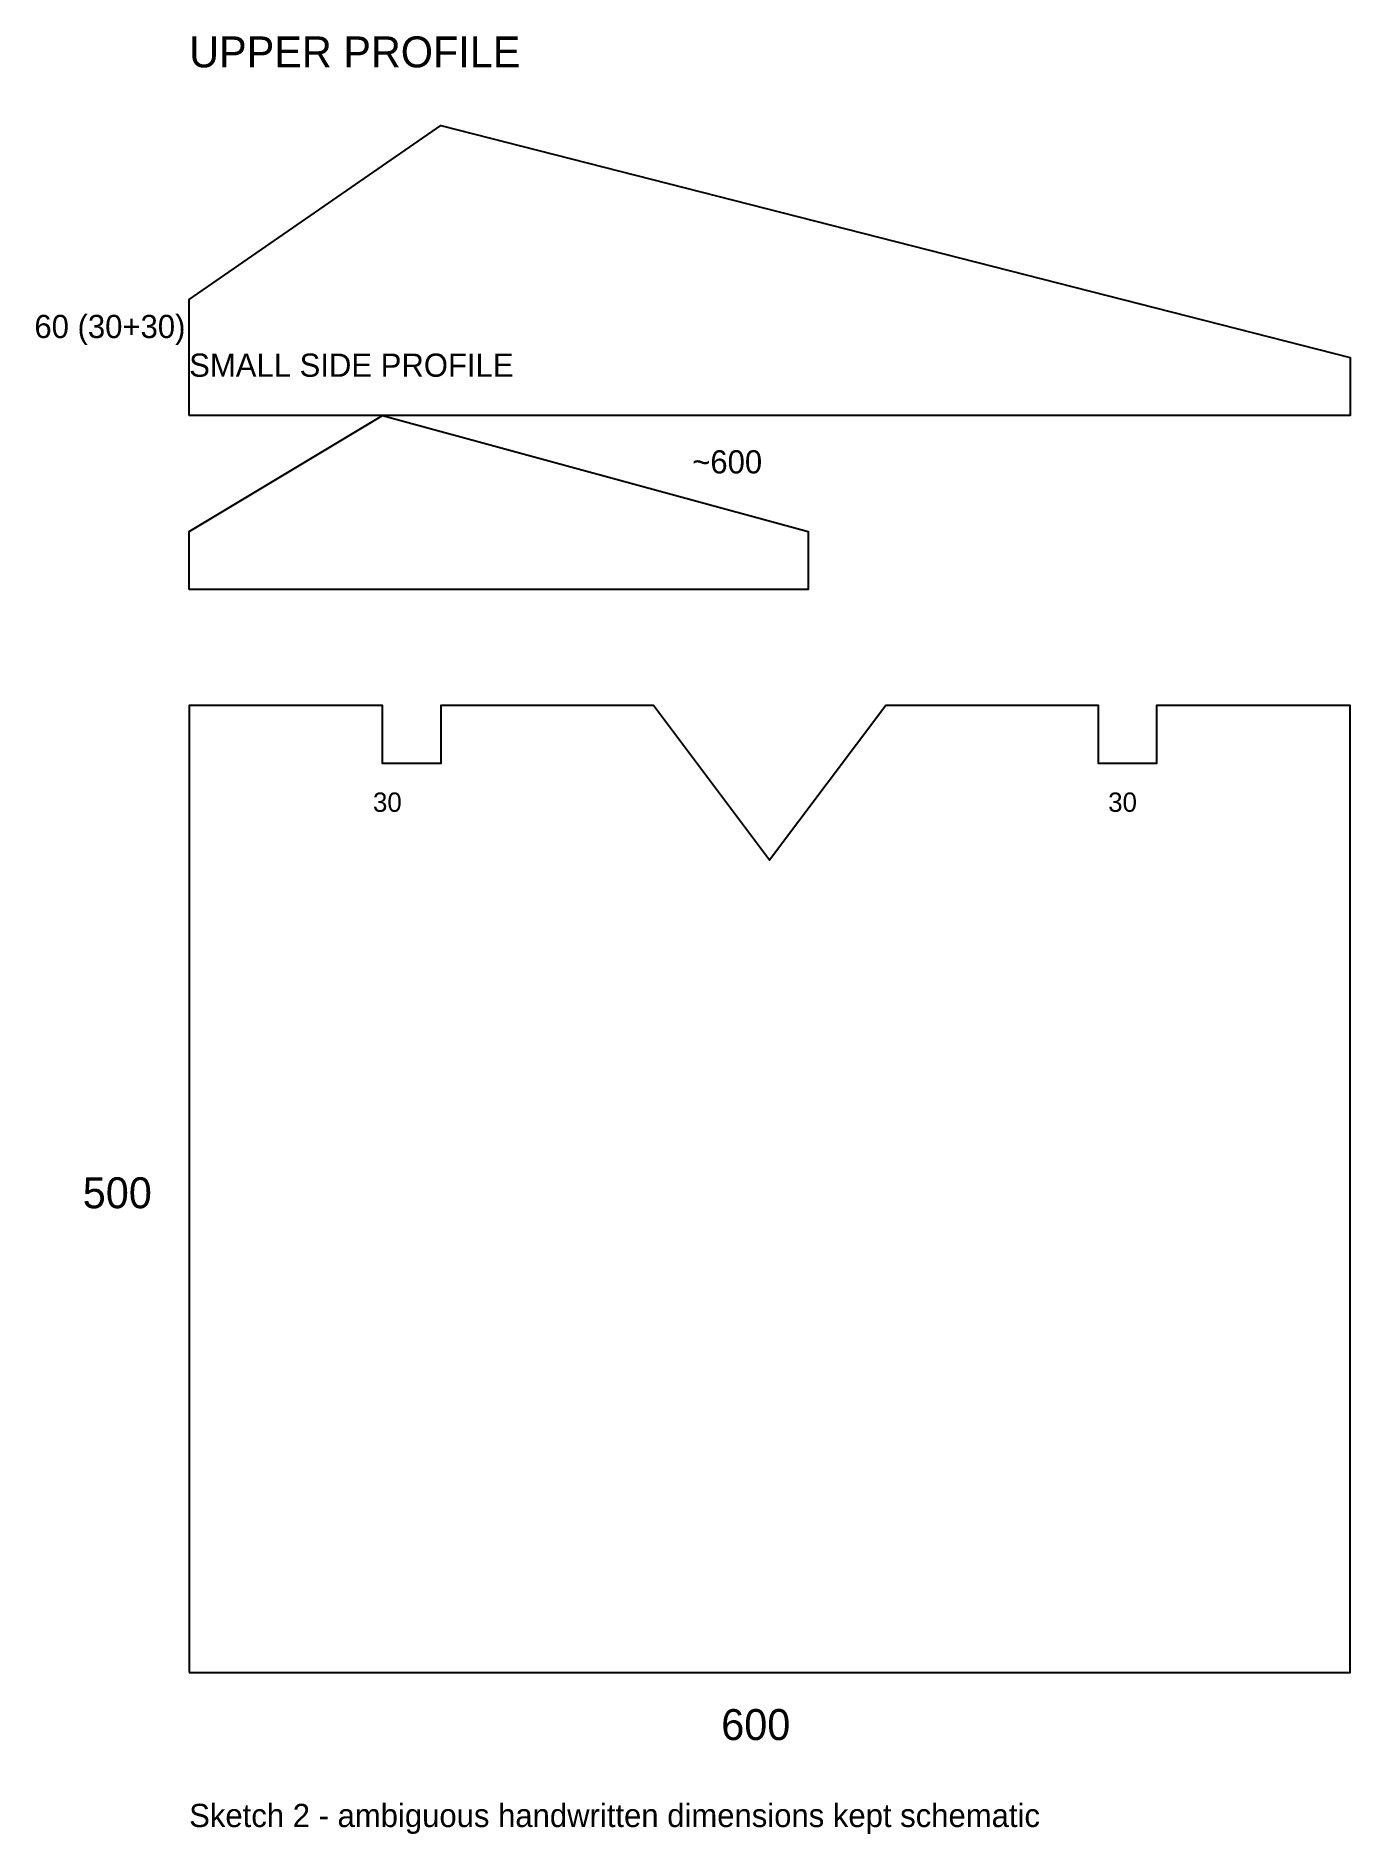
# Model space of a CAD drawing. Header units: millimetres. Extents: x -79 to 600, y -84 to 846.
import ezdxf

# ---------------------------------------------------------------- set-up
doc = ezdxf.new("R2010")
doc.units = ezdxf.units.MM
doc.layers.add('NOTE', color=7, linetype='Continuous')
doc.layers.add('PROFILE', color=7, linetype='Continuous')

msp = doc.modelspace()

# ---------------------------------------------------------------- linework, layer by layer
at = {"layer": 'PROFILE'}
for points in [[(0, 650), (0, 710), (130, 800), (600, 680), (600, 650)], [(0, 560), (0, 590), (100, 650), (320, 590), (320, 560)], [(0, 0), (600, 0), (600, 500), (500, 500), (500, 470), (470, 470), (470, 500), (360, 500), (300, 420), (240, 500), (130, 500), (130, 470), (100, 470), (100, 500), (0, 500)]]:
    msp.add_lwpolyline(points, close=True, dxfattribs=at)

# ---------------------------------------------------------------- texts
at = {"layer": 'NOTE'}
for s, height, p in [('UPPER PROFILE', 16, (0, 830)), ('60 (30+30)', 12, (-80, 690)), ('SMALL SIDE PROFILE', 12, (0, 670)), ('~600', 12, (260, 620)), ('30', 10, (95, 445)), ('30', 10, (475, 445)), ('500', 16, (-55, 240)), ('600', 16, (275, -35)), ('Sketch 2 - ambiguous handwritten dimensions kept schematic', 12, (0, -80))]:
    msp.add_text(s, height=height, dxfattribs=at).set_placement(p)

doc.saveas('drawing.dxf')
